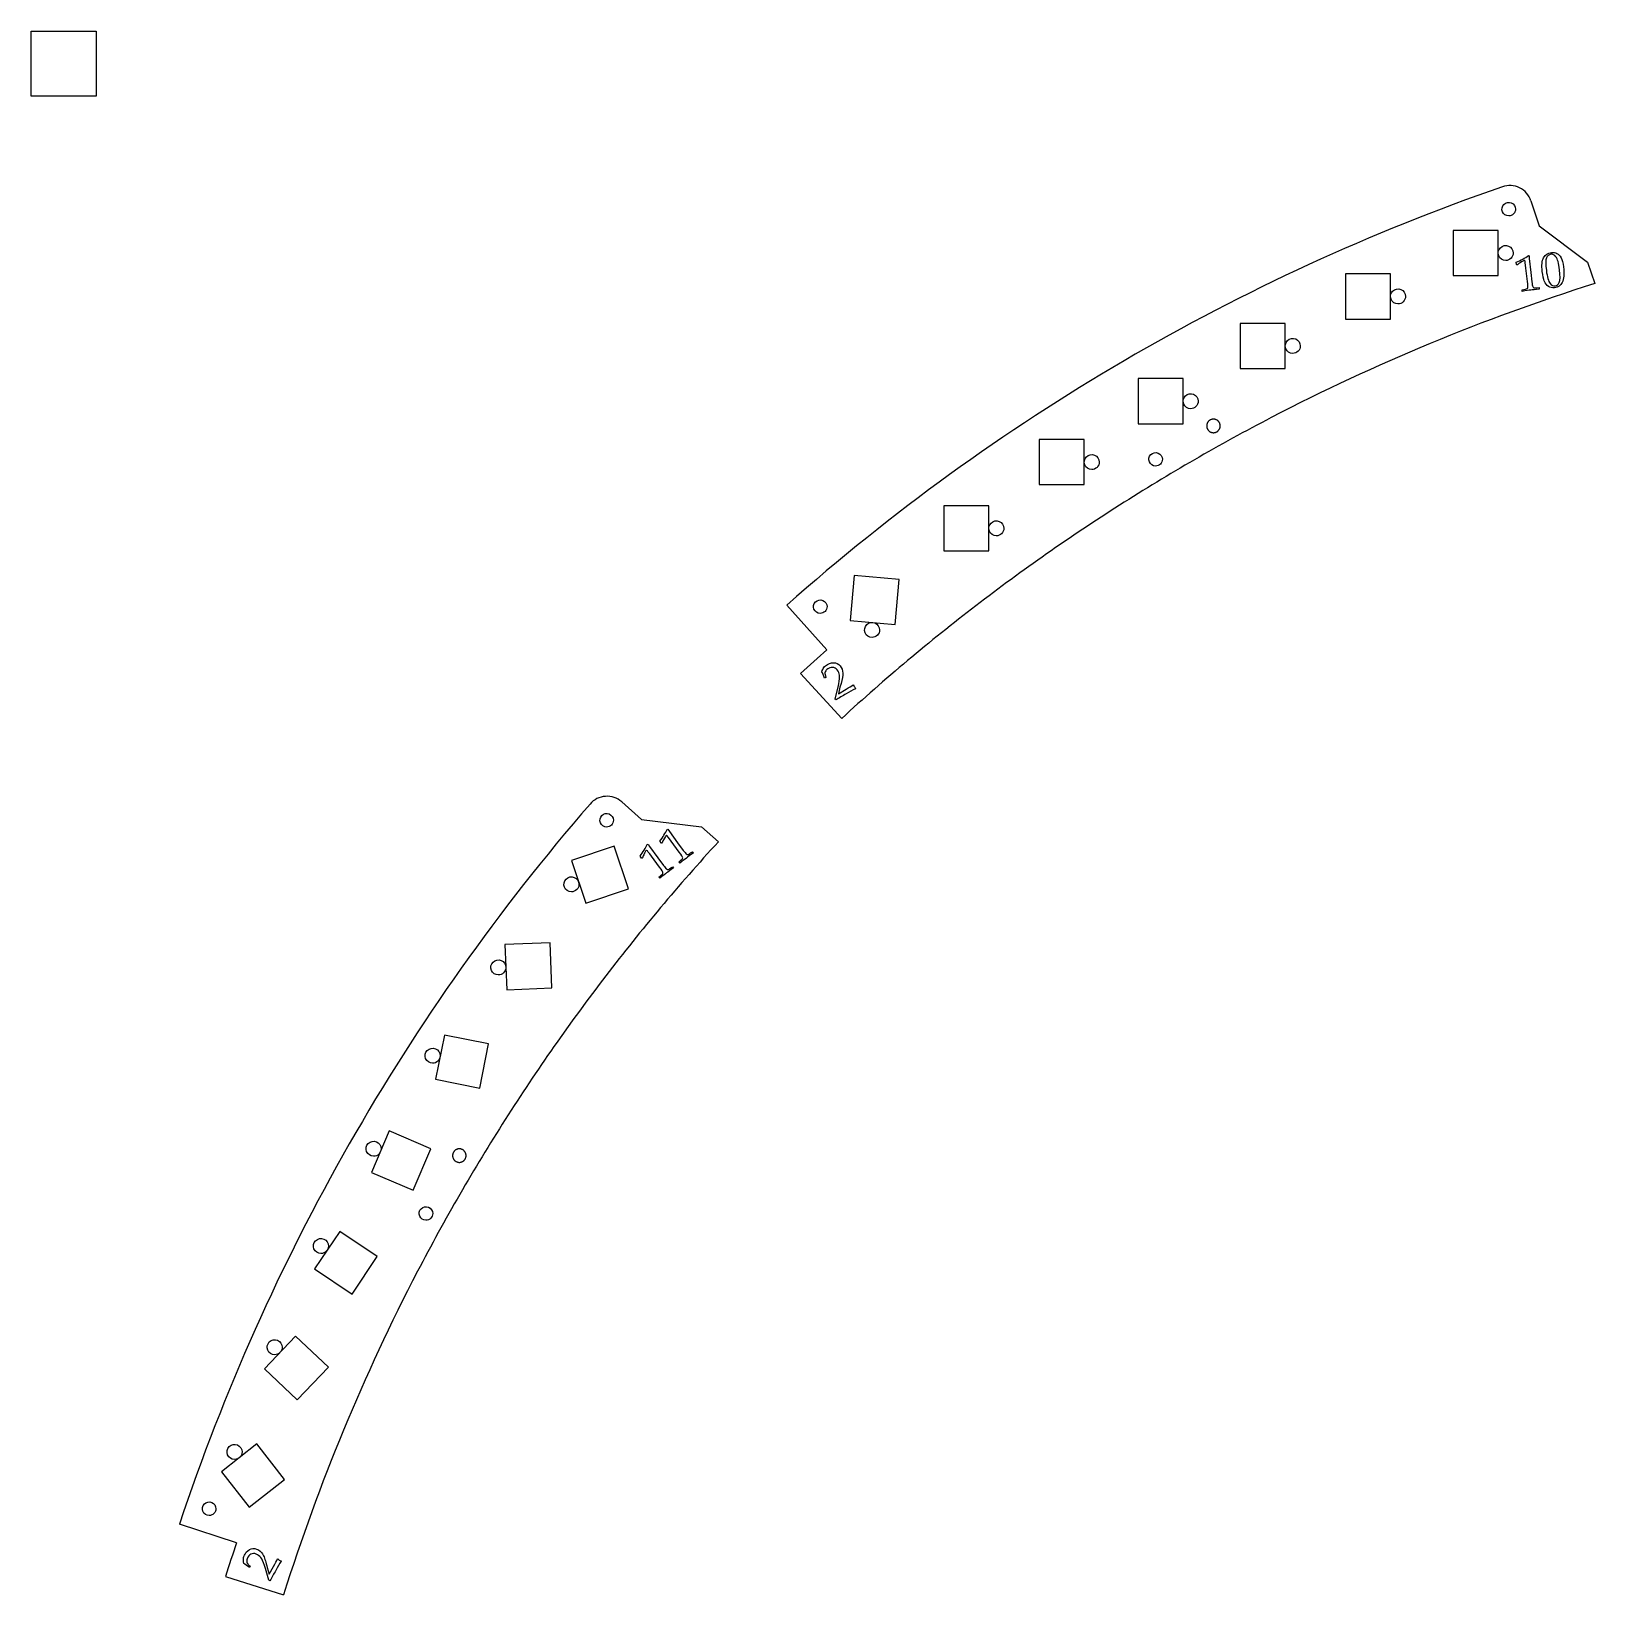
# Model space of a CAD drawing. Header units: millimetres. Extents: x 0 to 573, y 3 to 576.
# Drawn here: x 0 to 208, y 368.5 to 576.5 of the extents above; entities that cross this region are included whole.
import ezdxf

# ---------------------------------------------------------------- set-up
doc = ezdxf.new("R2010")
doc.units = ezdxf.units.MM
doc.layers.get('0').update_dxf_attribs({"linetype": 'CONTINUOUS'})
doc.layers.add('labels', color=7, linetype='CONTINUOUS')

msp = doc.modelspace()

# ---------------------------------------------------------------- linework, layer by layer
at = {"color": 7}
for points in [[(199.495533, 553.901245), (200.596179, 550.58201)], [(200.596179, 550.58201), (207.034464, 545.729576), (207.978476, 542.882705)], [(105.847521, 494.178805), (100.500545, 500.112176)], [(102.341548, 491.020067), (107.812088, 485.051903)], [(78.545914, 473.942378), (81.158718, 471.618159)], [(81.158718, 471.618159), (89.160654, 470.634971), (91.401628, 468.641514)], [(27.305577, 375.397223), (19.708274, 377.862184)], [(25.848684, 370.908688), (33.570392, 368.475376)]]:
    msp.add_lwpolyline(points, dxfattribs=at)
for points in [[(196.537185, 551.888956)], [(189.136, 543.95675), (195.136, 543.95675), (195.136, 549.95675), (189.136, 549.95675)], [(196.136, 545.95675)], [(174.806, 538.17675), (180.806, 538.17675), (180.806, 544.17675), (174.806, 544.17675)], [(181.806, 540.17675)], [(160.816, 531.59675), (166.816, 531.59675), (166.816, 537.59675), (160.816, 537.59675)], [(167.816, 533.59675)], [(147.226, 524.24675), (153.226, 524.24675), (153.226, 530.24675), (147.226, 530.24675)], [(154.226, 526.24675)], [(134.066, 516.14675), (140.066, 516.14675), (140.066, 522.14675), (134.066, 522.14675)], [(141.066, 518.14675)], [(149.562218, 518.610253)], [(121.376, 507.32675), (127.376, 507.32675), (127.376, 513.32675), (121.376, 513.32675)], [(128.376, 509.32675)], [(109.487401, 504.06393), (108.94882, 498.088151), (114.924599, 497.54957), (115.46318, 503.525349)], [(104.952816, 499.012696)], [(111.846946, 495.822897)], [(76.540053, 470.599934)], [(77.538394, 468.043965), (71.848785, 466.139144), (73.753606, 460.449535), (79.443215, 462.354356)], [(71.852927, 461.976869)], [(69.004276, 455.193724), (63.009026, 454.955026), (63.247724, 448.959776), (69.242974, 449.198474)], [(62.129167, 450.917618)], [(60.838146, 441.737058), (54.955692, 442.918895), (53.773854, 437.036442), (59.656308, 435.854604)], [(53.384364, 439.174642)], [(53.144957, 427.803018), (47.629732, 430.165707), (45.267043, 424.650482), (50.782268, 422.287793)], [(45.529184, 426.801876)], [(52.497891, 418.292248)], [(46.018271, 413.458637), (41.034113, 416.799021), (37.693729, 411.814863), (42.677887, 408.474479)], [(38.533228, 413.863672)], [(39.517187, 398.757809), (35.164941, 402.887937), (31.034813, 398.53569), (35.387059, 394.405563)], [(32.374503, 400.400168)], [(33.706016, 383.791618), (30.021131, 388.526766), (25.285984, 384.841881), (28.970869, 380.106734)], [(27.03941, 386.473515)], [(23.663793, 379.015565)]]:
    msp.add_lwpolyline(points, close=True, dxfattribs=at)
for points in [[(195.702902, 555.763208), (160.627675, 543.632777), (128.280069, 524.723581), (100.501, 500.11175)], [(197.986867, 555.621798), (197.274761, 555.971315), (196.452579, 556.022055), (195.7029, 555.76275)], [(199.495533, 553.901245), (199.242063, 554.652917), (198.698974, 555.272281), (197.986867, 555.621798)], [(195.705693, 552.444541), (195.56639, 552.780848), (195.64339, 553.167954), (195.900788, 553.425352)], [(195.900788, 553.425352), (196.158187, 553.682751), (196.545293, 553.759751), (196.8816, 553.620448)], [(196.8816, 553.620448), (197.217907, 553.481145), (197.437185, 553.152972), (197.437185, 552.788956)], [(196.537185, 551.888956), (196.173169, 551.888956), (195.844996, 552.108234), (195.705693, 552.444541)], [(197.173581, 552.15256), (197.004798, 551.983778), (196.775879, 551.888956), (196.537185, 551.888956)], [(197.437185, 552.788956), (197.437185, 552.550262), (197.342363, 552.321343), (197.173581, 552.15256)], [(195.21212, 546.574066), (195.057339, 546.947741), (195.142895, 547.377859), (195.428893, 547.663857)], [(195.428893, 547.663857), (195.714891, 547.949855), (196.145009, 548.03541), (196.518683, 547.880629)], [(196.518683, 547.880629), (196.892358, 547.725848), (197.136, 547.361212), (197.136, 546.95675)], [(196.136, 545.95675), (195.731538, 545.95675), (195.366901, 546.200392), (195.21212, 546.574066)], [(196.843107, 546.249643), (196.65557, 546.062107), (196.401216, 545.95675), (196.136, 545.95675)], [(197.136, 546.95675), (197.136, 546.691533), (197.030643, 546.437179), (196.843107, 546.249643)], [(207.978476, 542.882705), (200.565427, 540.546695), (193.254449, 537.886789), (186.073398, 534.913123)], [(180.88212, 540.794066), (180.727339, 541.167741), (180.812895, 541.597859), (181.098893, 541.883857)], [(181.806, 540.17675), (181.401538, 540.17675), (181.036901, 540.420392), (180.88212, 540.794066)], [(181.098893, 541.883857), (181.384891, 542.169855), (181.815009, 542.25541), (182.188683, 542.100629)], [(182.188683, 542.100629), (182.562358, 541.945848), (182.806, 541.581212), (182.806, 541.17675)], [(182.806, 541.17675), (182.806, 540.911533), (182.700643, 540.657179), (182.513107, 540.469643)], [(182.513107, 540.469643), (182.32557, 540.282107), (182.071216, 540.17675), (181.806, 540.17675)], [(186.073398, 534.913123), (178.892348, 531.939456), (171.841224, 528.652029), (164.946899, 525.063368)], [(166.89212, 534.214066), (166.737339, 534.587741), (166.822895, 535.017859), (167.108893, 535.303857)], [(167.108893, 535.303857), (167.394891, 535.589855), (167.825009, 535.67541), (168.198683, 535.520629)], [(168.198683, 535.520629), (168.572358, 535.365848), (168.816, 535.001212), (168.816, 534.59675)], [(168.816, 534.59675), (168.816, 534.331533), (168.710643, 534.077179), (168.523107, 533.889643)], [(167.816, 533.59675), (167.411538, 533.59675), (167.046901, 533.840392), (166.89212, 534.214066)], [(168.523107, 533.889643), (168.33557, 533.702107), (168.081216, 533.59675), (167.816, 533.59675)], [(153.518893, 527.953857), (153.804891, 528.239855), (154.235009, 528.32541), (154.608683, 528.170629)], [(153.30212, 526.864066), (153.147339, 527.237741), (153.232895, 527.667859), (153.518893, 527.953857)], [(154.226, 526.24675), (153.821538, 526.24675), (153.456901, 526.490392), (153.30212, 526.864066)], [(154.933107, 526.539643), (154.74557, 526.352107), (154.491216, 526.24675), (154.226, 526.24675)], [(154.608683, 528.170629), (154.982358, 528.015848), (155.226, 527.651212), (155.226, 527.24675)], [(155.226, 527.24675), (155.226, 526.981533), (155.120643, 526.727179), (154.933107, 526.539643)], [(164.946899, 525.063368), (158.052574, 521.474708), (151.315048, 517.584815), (144.759997, 513.408513)], [(156.394858, 524.201156), (156.384744, 524.165607), (156.376822, 524.129434), (156.371153, 524.092911)], [(156.431687, 524.305666), (156.41728, 524.27163), (156.404973, 524.236705), (156.394858, 524.201156)], [(156.481079, 524.404859), (156.462599, 524.372851), (156.446093, 524.339703), (156.431687, 524.305666)], [(156.542286, 524.49723), (156.520013, 524.467736), (156.499559, 524.436867), (156.481079, 524.404859)], [(156.614381, 524.581379), (156.588652, 524.554846), (156.564559, 524.526725), (156.542286, 524.49723)], [(156.69627, 524.656031), (156.667475, 524.63286), (156.64011, 524.607913), (156.614381, 524.581379)], [(156.786713, 524.720054), (156.755289, 524.700597), (156.725065, 524.679202), (156.69627, 524.656031)], [(156.884337, 524.772478), (156.850761, 524.75703), (156.818137, 524.739511), (156.786713, 524.720054)], [(156.987664, 524.812507), (156.952444, 524.801302), (156.917914, 524.787925), (156.884337, 524.772478)], [(157.095127, 524.839535), (157.058796, 524.832743), (157.022885, 524.823711), (156.987664, 524.812507)], [(157.205097, 524.853152), (157.168207, 524.850877), (157.131458, 524.846326), (157.095127, 524.839535)], [(157.315906, 524.853152), (157.279017, 524.855427), (157.241987, 524.855427), (157.205097, 524.853152)], [(157.425876, 524.839535), (157.389546, 524.846326), (157.352796, 524.850877), (157.315906, 524.853152)], [(157.533339, 524.812507), (157.498118, 524.823711), (157.462207, 524.832743), (157.425876, 524.839535)], [(157.636666, 524.772478), (157.603089, 524.787925), (157.56856, 524.801302), (157.533339, 524.812507)], [(157.734291, 524.720054), (157.702867, 524.739511), (157.670243, 524.75703), (157.636666, 524.772478)], [(157.824733, 524.656031), (157.795938, 524.679202), (157.765714, 524.700597), (157.734291, 524.720054)], [(157.906622, 524.581379), (157.880893, 524.607913), (157.853528, 524.63286), (157.824733, 524.656031)], [(157.978717, 524.49723), (157.956444, 524.526725), (157.932351, 524.554846), (157.906622, 524.581379)], [(158.039924, 524.404859), (158.021444, 524.436867), (158.00099, 524.467736), (157.978717, 524.49723)], [(158.089317, 524.305666), (158.07491, 524.339703), (158.058404, 524.372851), (158.039924, 524.404859)], [(158.126145, 524.201156), (158.11603, 524.236705), (158.103723, 524.27163), (158.089317, 524.305666)], [(158.14985, 524.092911), (158.144181, 524.129434), (158.136259, 524.165607), (158.126145, 524.201156)], [(156.360928, 523.982574), (156.35979, 523.945632), (156.360931, 523.90862), (156.364341, 523.871817)], [(156.371153, 524.092911), (156.365483, 524.056389), (156.362067, 524.019517), (156.360928, 523.982574)], [(156.364341, 523.871817), (156.367751, 523.835015), (156.373431, 523.798423), (156.381338, 523.762319)], [(156.381338, 523.762319), (156.389245, 523.726215), (156.399379, 523.690598), (156.411663, 523.65574)], [(156.411663, 523.65574), (156.423946, 523.620881), (156.43838, 523.58678), (156.454855, 523.553694)], [(156.454855, 523.553694), (156.471329, 523.520609), (156.489844, 523.48854), (156.510259, 523.45773)], [(156.510259, 523.45773), (156.530675, 523.426921), (156.55299, 523.39737), (156.577037, 523.369302)], [(156.577037, 523.369302), (156.601084, 523.341235), (156.626862, 523.314651), (156.654175, 523.289751)], [(156.654175, 523.289751), (156.681489, 523.264851), (156.710339, 523.241636), (156.740505, 523.220282)], [(156.740505, 523.220282), (156.770672, 523.198927), (156.802155, 523.179433), (156.834717, 523.161948)], [(156.834717, 523.161948), (156.867279, 523.144462), (156.90092, 523.128985), (156.935384, 523.115634)], [(156.935384, 523.115634), (156.969848, 523.102282), (157.005136, 523.091057), (157.040979, 523.082042)], [(157.040979, 523.082042), (157.076823, 523.073027), (157.113222, 523.066222), (157.149902, 523.06168)], [(157.149902, 523.06168), (157.186582, 523.057139), (157.223542, 523.054859), (157.260502, 523.054859)], [(157.260502, 523.054859), (157.297461, 523.054859), (157.334421, 523.057139), (157.371101, 523.06168)], [(157.371101, 523.06168), (157.407781, 523.066222), (157.44418, 523.073027), (157.480024, 523.082042)], [(157.480024, 523.082042), (157.515867, 523.091057), (157.551155, 523.102282), (157.585619, 523.115634)], [(157.585619, 523.115634), (157.620083, 523.128985), (157.653724, 523.144462), (157.686286, 523.161948)], [(157.686286, 523.161948), (157.718848, 523.179433), (157.750331, 523.198927), (157.780498, 523.220282)], [(157.780498, 523.220282), (157.810665, 523.241636), (157.839514, 523.264851), (157.866828, 523.289751)], [(157.866828, 523.289751), (157.894141, 523.314651), (157.919919, 523.341235), (157.943966, 523.369302)], [(157.943966, 523.369302), (157.968013, 523.39737), (157.990328, 523.426921), (158.010744, 523.45773)], [(158.010744, 523.45773), (158.031159, 523.48854), (158.049674, 523.520609), (158.066149, 523.553694)], [(158.066149, 523.553694), (158.082623, 523.58678), (158.097057, 523.620881), (158.109341, 523.65574)], [(158.109341, 523.65574), (158.121624, 523.690598), (158.131758, 523.726215), (158.139665, 523.762319)], [(158.139665, 523.762319), (158.147572, 523.798423), (158.153252, 523.835015), (158.156662, 523.871817)], [(158.160075, 523.982574), (158.158937, 524.019517), (158.15552, 524.056389), (158.14985, 524.092911)], [(158.156662, 523.871817), (158.160073, 523.90862), (158.161213, 523.945632), (158.160075, 523.982574)], [(140.358893, 519.853857), (140.644891, 520.139855), (141.075009, 520.22541), (141.448683, 520.070629)], [(141.448683, 520.070629), (141.822358, 519.915848), (142.066, 519.551212), (142.066, 519.14675)], [(148.730727, 519.165838), (148.591424, 519.502145), (148.668424, 519.889251), (148.925822, 520.146649)], [(148.925822, 520.146649), (149.18322, 520.404047), (149.570326, 520.481048), (149.906633, 520.341745)], [(149.906633, 520.341745), (150.24294, 520.202442), (150.462218, 519.874269), (150.462218, 519.510253)], [(140.14212, 518.764066), (139.987339, 519.137741), (140.072895, 519.567859), (140.358893, 519.853857)], [(141.066, 518.14675), (140.661538, 518.14675), (140.296901, 518.390392), (140.14212, 518.764066)], [(141.773107, 518.439643), (141.58557, 518.252107), (141.331216, 518.14675), (141.066, 518.14675)], [(142.066, 519.14675), (142.066, 518.881533), (141.960643, 518.627179), (141.773107, 518.439643)], [(149.562218, 518.610253), (149.198202, 518.610253), (148.87003, 518.829531), (148.730727, 519.165838)], [(150.198614, 518.873857), (150.029832, 518.705074), (149.800913, 518.610253), (149.562218, 518.610253)], [(150.462218, 519.510253), (150.462218, 519.271558), (150.367397, 519.04264), (150.198614, 518.873857)], [(144.759997, 513.408513), (138.204946, 509.232211), (131.832369, 504.7695), (125.666552, 500.037388)], [(127.45212, 509.944066), (127.297339, 510.317741), (127.382895, 510.747859), (127.668893, 511.033857)], [(128.376, 509.32675), (127.971538, 509.32675), (127.606901, 509.570392), (127.45212, 509.944066)], [(127.668893, 511.033857), (127.954891, 511.319855), (128.385009, 511.40541), (128.758683, 511.250629)], [(129.083107, 509.619643), (128.89557, 509.432107), (128.641216, 509.32675), (128.376, 509.32675)], [(128.758683, 511.250629), (129.132358, 511.095848), (129.376, 510.731212), (129.376, 510.32675)], [(129.376, 510.32675), (129.376, 510.061533), (129.270643, 509.807179), (129.083107, 509.619643)], [(104.121324, 499.568281), (103.982021, 499.904588), (104.059022, 500.291694), (104.31642, 500.549093)], [(104.952816, 499.012696), (104.5888, 499.012696), (104.260627, 499.231974), (104.121324, 499.568281)], [(104.31642, 500.549093), (104.573818, 500.806491), (104.960924, 500.883491), (105.297231, 500.744188)], [(105.589212, 499.2763), (105.420429, 499.107518), (105.191511, 499.012696), (104.952816, 499.012696)], [(105.297231, 500.744188), (105.633538, 500.604885), (105.852816, 500.276713), (105.852816, 499.912696)], [(105.852816, 499.912696), (105.852816, 499.674002), (105.757995, 499.445083), (105.589212, 499.2763)], [(125.666552, 500.037388), (119.500735, 495.305275), (113.541679, 490.303762), (107.812088, 485.051903)], [(110.923067, 496.440214), (110.768286, 496.813888), (110.853841, 497.244006), (111.139839, 497.530004)], [(111.139839, 497.530004), (111.425837, 497.816002), (111.855955, 497.901558), (112.22963, 497.746777)], [(112.22963, 497.746777), (112.603304, 497.591996), (112.846946, 497.22736), (112.846946, 496.822897)], [(111.846946, 495.822897), (111.442484, 495.822897), (111.077848, 496.06654), (110.923067, 496.440214)], [(112.554053, 496.115791), (112.366517, 495.928254), (112.112163, 495.822897), (111.846946, 495.822897)], [(112.846946, 496.822897), (112.846946, 496.557681), (112.741589, 496.303327), (112.554053, 496.115791)], [(105.847521, 494.178805), (104.670004, 493.135829), (103.501454, 492.082771), (102.342, 491.01975)], [(76.378881, 474.678689), (75.587263, 474.625433), (74.849688, 474.258265), (74.33, 473.65875)], [(78.545914, 473.942378), (77.950607, 474.466882), (77.170498, 474.731946), (76.378881, 474.678689)], [(74.330418, 473.65857), (50.019292, 445.615802), (31.459741, 413.066188), (19.708, 377.86215)], [(75.708562, 471.155519), (75.569259, 471.491826), (75.646259, 471.878932), (75.903657, 472.13633)], [(75.903657, 472.13633), (76.161055, 472.393728), (76.548161, 472.470728), (76.884468, 472.331425)], [(76.884468, 472.331425), (77.220775, 472.192123), (77.440053, 471.86395), (77.440053, 471.499934)], [(76.540053, 470.599934), (76.176037, 470.599934), (75.847865, 470.819212), (75.708562, 471.155519)], [(77.176449, 470.863538), (77.007667, 470.694755), (76.778748, 470.599934), (76.540053, 470.599934)], [(77.440053, 471.499934), (77.440053, 471.261239), (77.345232, 471.03232), (77.176449, 470.863538)], [(91.401628, 468.641514), (86.149744, 462.911946), (81.148205, 456.952911), (76.416066, 450.787115)], [(71.14582, 463.683976), (71.431818, 463.969974), (71.861936, 464.05553), (72.23561, 463.900749)], [(72.23561, 463.900749), (72.609285, 463.745968), (72.852927, 463.381331), (72.852927, 462.976869)], [(70.929047, 462.594186), (70.774266, 462.96786), (70.859822, 463.397978), (71.14582, 463.683976)], [(71.852927, 461.976869), (71.448465, 461.976869), (71.083828, 462.220511), (70.929047, 462.594186)], [(72.560034, 462.269762), (72.372497, 462.082226), (72.118143, 461.976869), (71.852927, 461.976869)], [(72.852927, 462.976869), (72.852927, 462.711653), (72.74757, 462.457299), (72.560034, 462.269762)], [(61.205287, 451.534934), (61.050506, 451.908609), (61.136062, 452.338727), (61.42206, 452.624725)], [(62.129167, 450.917618), (61.724704, 450.917618), (61.360068, 451.16126), (61.205287, 451.534934)], [(61.42206, 452.624725), (61.708058, 452.910723), (62.138176, 452.996278), (62.51185, 452.841497)], [(62.51185, 452.841497), (62.885524, 452.686716), (63.129167, 452.32208), (63.129167, 451.917618)], [(63.129167, 451.917618), (63.129167, 451.652401), (63.02381, 451.398047), (62.836273, 451.210511)], [(62.836273, 451.210511), (62.648737, 451.022975), (62.394383, 450.917618), (62.129167, 450.917618)], [(76.416066, 450.787115), (71.683926, 444.621319), (67.221188, 438.248761), (63.044857, 431.693727)], [(52.677258, 440.881748), (52.963256, 441.167746), (53.393373, 441.253302), (53.767048, 441.098521)], [(53.767048, 441.098521), (54.140722, 440.94374), (54.384364, 440.579104), (54.384364, 440.174642)], [(52.460485, 439.791958), (52.305704, 440.165633), (52.39126, 440.59575), (52.677258, 440.881748)], [(53.384364, 439.174642), (52.979902, 439.174642), (52.615266, 439.418284), (52.460485, 439.791958)], [(54.091471, 439.467535), (53.903935, 439.279998), (53.649581, 439.174642), (53.384364, 439.174642)], [(54.384364, 440.174642), (54.384364, 439.909425), (54.279007, 439.655071), (54.091471, 439.467535)], [(63.044857, 431.693727), (58.868527, 425.138694), (54.978605, 418.401185), (51.389915, 411.506876)], [(44.605304, 427.419192), (44.450523, 427.792867), (44.536079, 428.222985), (44.822077, 428.508983)], [(44.822077, 428.508983), (45.108075, 428.794981), (45.538193, 428.880536), (45.911867, 428.725755)], [(45.911867, 428.725755), (46.285541, 428.570974), (46.529184, 428.206338), (46.529184, 427.801876)], [(45.529184, 426.801876), (45.124721, 426.801876), (44.760085, 427.045518), (44.605304, 427.419192)], [(46.23629, 427.094769), (46.048754, 426.907233), (45.7944, 426.801876), (45.529184, 426.801876)], [(46.529184, 427.801876), (46.529184, 427.536659), (46.423827, 427.282305), (46.23629, 427.094769)], [(56.049318, 427.001131), (56.044776, 426.964451), (56.042497, 426.927491), (56.042497, 426.890531)], [(56.042497, 426.890531), (56.042497, 426.853572), (56.044776, 426.816612), (56.049318, 426.779932)], [(56.06968, 427.110054), (56.060665, 427.07421), (56.05386, 427.037811), (56.049318, 427.001131)], [(56.049318, 426.779932), (56.05386, 426.743252), (56.060665, 426.706853), (56.06968, 426.671009)], [(56.103272, 427.215649), (56.08992, 427.181185), (56.078695, 427.145897), (56.06968, 427.110054)], [(56.06968, 426.671009), (56.078695, 426.635166), (56.08992, 426.599878), (56.103272, 426.565414)], [(56.149586, 427.316316), (56.1321, 427.283754), (56.116623, 427.250113), (56.103272, 427.215649)], [(56.103272, 426.565414), (56.116623, 426.53095), (56.1321, 426.497309), (56.149586, 426.464747)], [(56.20792, 427.410528), (56.186565, 427.380361), (56.167071, 427.348878), (56.149586, 427.316316)], [(56.149586, 426.464747), (56.167071, 426.432185), (56.186565, 426.400702), (56.20792, 426.370535)], [(56.277389, 427.496858), (56.252489, 427.469544), (56.229274, 427.440694), (56.20792, 427.410528)], [(56.20792, 426.370535), (56.229274, 426.340369), (56.252489, 426.311519), (56.277389, 426.284205)], [(56.35694, 427.573996), (56.328873, 427.549949), (56.302288, 427.524171), (56.277389, 427.496858)], [(56.445368, 427.640774), (56.414558, 427.620358), (56.385008, 427.598043), (56.35694, 427.573996)], [(56.541332, 427.696178), (56.508247, 427.679704), (56.476178, 427.661189), (56.445368, 427.640774)], [(56.643377, 427.73937), (56.608519, 427.727087), (56.574417, 427.712653), (56.541332, 427.696178)], [(56.749957, 427.769695), (56.713853, 427.761788), (56.678236, 427.751654), (56.643377, 427.73937)], [(56.859455, 427.786692), (56.822653, 427.783282), (56.786061, 427.777602), (56.749957, 427.769695)], [(56.970212, 427.790105), (56.93327, 427.791243), (56.896257, 427.790102), (56.859455, 427.786692)], [(57.080549, 427.77988), (57.044027, 427.78555), (57.007155, 427.788966), (56.970212, 427.790105)], [(57.188793, 427.756175), (57.153245, 427.766289), (57.117072, 427.774211), (57.080549, 427.77988)], [(57.293304, 427.719346), (57.259268, 427.733753), (57.224342, 427.74606), (57.188793, 427.756175)], [(57.392497, 427.669954), (57.360489, 427.688434), (57.327341, 427.70494), (57.293304, 427.719346)], [(57.484868, 427.608747), (57.455373, 427.63102), (57.424505, 427.651474), (57.392497, 427.669954)], [(57.569017, 427.536652), (57.542483, 427.562381), (57.514363, 427.586474), (57.484868, 427.608747)], [(57.643669, 427.454763), (57.620498, 427.483558), (57.595551, 427.510923), (57.569017, 427.536652)], [(57.707692, 427.36432), (57.688235, 427.395744), (57.66684, 427.425968), (57.643669, 427.454763)], [(57.643669, 426.3263), (57.66684, 426.355095), (57.688235, 426.385319), (57.707692, 426.416743)], [(57.760116, 427.266696), (57.744668, 427.300273), (57.727149, 427.332897), (57.707692, 427.36432)], [(57.707692, 426.416743), (57.727149, 426.448166), (57.744668, 426.48079), (57.760116, 426.514367)], [(57.800145, 427.163369), (57.78894, 427.19859), (57.775563, 427.233119), (57.760116, 427.266696)], [(57.760116, 426.514367), (57.775563, 426.547944), (57.78894, 426.582473), (57.800145, 426.617694)], [(57.827173, 427.055906), (57.820381, 427.092237), (57.811349, 427.128148), (57.800145, 427.163369)], [(57.800145, 426.617694), (57.811349, 426.652915), (57.820381, 426.688826), (57.827173, 426.725157)], [(57.84079, 426.945936), (57.838514, 426.982826), (57.833964, 427.019576), (57.827173, 427.055906)], [(57.827173, 426.725157), (57.833964, 426.761487), (57.838514, 426.798237), (57.84079, 426.835127)], [(57.84079, 426.835127), (57.843065, 426.872016), (57.843065, 426.909047), (57.84079, 426.945936)], [(56.277389, 426.284205), (56.302288, 426.256892), (56.328873, 426.231114), (56.35694, 426.207067)], [(56.35694, 426.207067), (56.385008, 426.18302), (56.414558, 426.160705), (56.445368, 426.140289)], [(56.445368, 426.140289), (56.476178, 426.119874), (56.508247, 426.101359), (56.541332, 426.084885)], [(56.541332, 426.084885), (56.574417, 426.06841), (56.608519, 426.053976), (56.643377, 426.041692)], [(56.643377, 426.041692), (56.678236, 426.029409), (56.713853, 426.019275), (56.749957, 426.011368)], [(56.749957, 426.011368), (56.786061, 426.003461), (56.822653, 425.997781), (56.859455, 425.994371)], [(56.859455, 425.994371), (56.896257, 425.990961), (56.93327, 425.98982), (56.970212, 425.990958)], [(56.970212, 425.990958), (57.007155, 425.992097), (57.044027, 425.995513), (57.080549, 426.001183)], [(57.080549, 426.001183), (57.117072, 426.006852), (57.153245, 426.014774), (57.188793, 426.024888)], [(57.188793, 426.024888), (57.224342, 426.035003), (57.259268, 426.04731), (57.293304, 426.061717)], [(57.293304, 426.061717), (57.327341, 426.076123), (57.360489, 426.092629), (57.392497, 426.111109)], [(57.392497, 426.111109), (57.424505, 426.129589), (57.455373, 426.150043), (57.484868, 426.172316)], [(57.484868, 426.172316), (57.514363, 426.194589), (57.542483, 426.218682), (57.569017, 426.244411)], [(57.569017, 426.244411), (57.595551, 426.27014), (57.620498, 426.297505), (57.643669, 426.3263)], [(51.861495, 419.828644), (52.118893, 420.086043), (52.505999, 420.163043), (52.842306, 420.02374)], [(51.666399, 418.847833), (51.527096, 419.18414), (51.604097, 419.571246), (51.861495, 419.828644)], [(52.497891, 418.292248), (52.133875, 418.292248), (51.805702, 418.511526), (51.666399, 418.847833)], [(53.134287, 418.555852), (52.965504, 418.387069), (52.736586, 418.292248), (52.497891, 418.292248)], [(52.842306, 420.02374), (53.178613, 419.884437), (53.397891, 419.556264), (53.397891, 419.192248)], [(53.397891, 419.192248), (53.397891, 418.953553), (53.30307, 418.724635), (53.134287, 418.555852)], [(37.609348, 414.480989), (37.454567, 414.854663), (37.540123, 415.284781), (37.826121, 415.570779)], [(38.533228, 413.863672), (38.128765, 413.863672), (37.764129, 414.107315), (37.609348, 414.480989)], [(37.826121, 415.570779), (38.112119, 415.856777), (38.542237, 415.942333), (38.915911, 415.787552)], [(39.240334, 414.156566), (39.052798, 413.969029), (38.798444, 413.863672), (38.533228, 413.863672)], [(38.915911, 415.787552), (39.289586, 415.632771), (39.533228, 415.268135), (39.533228, 414.863672)], [(39.533228, 414.863672), (39.533228, 414.598456), (39.427871, 414.344102), (39.240334, 414.156566)], [(51.389915, 411.506876), (47.801225, 404.612567), (44.513767, 397.561457), (41.540069, 390.380419)], [(31.450623, 401.017485), (31.295842, 401.391159), (31.381398, 401.821277), (31.667396, 402.107275)], [(31.667396, 402.107275), (31.953394, 402.393273), (32.383512, 402.478829), (32.757186, 402.324048)], [(32.757186, 402.324048), (33.13086, 402.169267), (33.374503, 401.80463), (33.374503, 401.400168)], [(33.374503, 401.400168), (33.374503, 401.134952), (33.269146, 400.880598), (33.081609, 400.693061)], [(32.374503, 400.400168), (31.97004, 400.400168), (31.605404, 400.64381), (31.450623, 401.017485)], [(33.081609, 400.693061), (32.894073, 400.505525), (32.639719, 400.400168), (32.374503, 400.400168)], [(41.540069, 390.380419), (38.566371, 383.199381), (35.906434, 375.888415), (33.570392, 368.475376)], [(26.115531, 387.090832), (25.96075, 387.464506), (26.046305, 387.894624), (26.332303, 388.180622)], [(27.03941, 386.473515), (26.634948, 386.473515), (26.270312, 386.717157), (26.115531, 387.090832)], [(26.332303, 388.180622), (26.618301, 388.46662), (27.048419, 388.552175), (27.422094, 388.397394)], [(27.422094, 388.397394), (27.795768, 388.242613), (28.03941, 387.877977), (28.03941, 387.473515)], [(28.03941, 387.473515), (28.03941, 387.208298), (27.934053, 386.953945), (27.746517, 386.766408)], [(27.746517, 386.766408), (27.558981, 386.578872), (27.304627, 386.473515), (27.03941, 386.473515)], [(23.027397, 380.551961), (23.284796, 380.80936), (23.671902, 380.88636), (24.008209, 380.747057)], [(24.008209, 380.747057), (24.344516, 380.607754), (24.563793, 380.279581), (24.563793, 379.915565)], [(22.832302, 379.57115), (22.692999, 379.907457), (22.769999, 380.294563), (23.027397, 380.551961)], [(23.663793, 379.015565), (23.299777, 379.015565), (22.971605, 379.234843), (22.832302, 379.57115)], [(24.30019, 379.279169), (24.131407, 379.110386), (23.902488, 379.015565), (23.663793, 379.015565)], [(24.563793, 379.915565), (24.563793, 379.67687), (24.468972, 379.447952), (24.30019, 379.279169)], [(27.305577, 375.397223), (26.807227, 373.905224), (26.321684, 372.408978), (25.849, 370.90865)]]:
    msp.add_open_spline(points, degree=3, dxfattribs=at)
at = {"layer": 'labels', "color": 5}
for points in [[(0, 576.45275), (8.619998, 576.45275), (8.619998, 567.832752), (0, 567.832752)], [(200.995466, 544.495284)], [(201.540823, 544.651385)], [(107.025828, 487.497649)], [(86.2568, 465.77026)], [(83.627511, 463.777927)], [(31.755758, 370.33121)]]:
    msp.add_lwpolyline(points, close=True, dxfattribs=at)
for points in [[(197.578697, 545.410723), (197.517362, 545.717968)], [(199.033779, 543.180936), (198.83357, 544.957797)], [(199.146033, 546.607435), (199.243921, 546.577511), (199.27645, 546.214703), (199.475959, 544.366324), (199.611683, 543.104109)], [(198.339512, 541.856735), (198.313438, 542.064506), (198.561554, 542.105419)], [(198.339661, 541.856753), (198.339512, 541.856735)], [(200.287804, 542.322053), (200.57989, 542.348933), (200.605965, 542.141161)], [(105.703067, 490.491037), (105.53288, 490.392779)], [(107.025868, 487.49758), (106.935663, 487.65382), (107.321104, 489.21553)], [(107.580495, 489.197939), (107.36097, 488.334647), (108.379301, 488.922581)], [(109.329252, 489.519417), (109.371655, 489.510412)], [(109.6471, 489.033328), (109.628847, 489.000503)], [(84.579644, 470.287978), (84.679411, 470.311006), (84.888994, 470.013082), (85.985953, 468.51208), (86.73456, 467.486803)], [(81.950356, 468.295645), (82.050123, 468.318673), (82.259706, 468.020749), (83.356665, 466.519747), (84.105271, 465.49447)], [(83.820607, 468.467894), (83.613907, 468.703337)], [(86.195755, 467.264379), (85.133901, 468.703051)], [(81.191319, 466.475561), (80.984619, 466.711004)], [(83.566468, 465.272046), (82.504614, 466.710718)], [(86.256811, 465.770244), (86.130345, 465.937141), (86.324583, 466.096871)], [(87.711111, 467.147532), (87.950807, 467.316615), (88.077273, 467.149717)], [(83.627523, 463.777911), (83.501057, 463.944808), (83.695296, 464.104538)], [(85.081822, 465.155199), (85.321519, 465.324281), (85.447985, 465.157384)], [(32.739702, 373.233813), (32.780917, 373.247199)], [(33.257993, 372.971759), (33.258608, 372.934223)], [(29.113523, 372.262167), (29.015268, 372.091984)], [(31.755844, 370.33116), (31.599604, 370.421365), (31.152557, 371.966556)], [(31.385986, 372.081027), (31.627509, 371.223637), (32.215439, 372.241962)]]:
    msp.add_lwpolyline(points, dxfattribs=at)
for points in [[(201.18037, 546.333462), (201.408735, 546.738751), (201.752001, 546.970145), (202.210167, 547.027642)], [(202.210167, 547.027642), (202.491454, 547.062942), (202.740016, 547.022705), (202.955851, 546.906931)], [(197.517362, 545.717968), (198.161349, 546.002252), (198.70424, 546.298741), (199.146033, 546.607435)], [(197.633441, 545.362394), (197.605725, 545.358915), (197.587477, 545.375025), (197.578697, 545.410723)], [(197.786033, 545.46596), (197.699221, 545.398788), (197.648357, 545.364266), (197.633441, 545.362394)], [(198.486284, 545.914234), (198.144076, 545.708948), (197.910659, 545.559524), (197.786033, 545.46596)], [(198.626902, 545.983835), (198.605603, 545.981162), (198.55873, 545.957962), (198.486284, 545.914234)], [(198.691271, 545.936714), (198.680109, 545.972113), (198.658653, 545.98782), (198.626902, 545.983835)], [(198.83357, 544.957797), (198.758958, 545.552342), (198.711525, 545.878648), (198.691271, 545.936714)], [(200.995466, 544.495284), (200.892507, 545.315714), (200.954142, 545.92844), (201.18037, 546.333462)], [(201.560388, 546.306473), (201.444386, 546.023512), (201.437864, 545.471816), (201.540823, 544.651385)], [(202.120777, 546.782652), (201.862926, 546.750293), (201.67613, 546.591567), (201.560388, 546.306473)], [(202.810616, 546.460122), (202.625621, 546.70964), (202.395674, 546.81715), (202.120777, 546.782652)], [(203.301352, 544.722968), (203.192777, 545.588149), (203.029198, 546.1672), (202.810616, 546.460122)], [(202.955851, 546.906931), (203.171413, 546.793287), (203.351452, 546.600508), (203.495968, 546.328595)], [(203.495968, 546.328595), (203.642346, 546.05908), (203.749632, 545.652621), (203.817826, 545.109219)], [(203.817826, 545.109219), (203.936563, 544.163061), (203.884018, 543.477882), (203.66019, 543.05368)], [(199.060944, 542.291469), (199.1094, 542.371145), (199.100345, 542.667634), (199.033779, 543.180936)], [(199.611683, 543.104109), (199.649657, 542.801508), (199.687595, 542.602802), (199.725496, 542.507989)], [(201.267394, 543.233928), (201.160453, 543.482418), (201.069811, 543.90287), (200.995466, 544.495284)], [(201.825963, 542.508553), (201.593861, 542.667742), (201.407671, 542.909533), (201.267394, 543.233928)], [(201.540823, 544.651385), (201.650201, 543.779812), (201.81578, 543.193435), (202.037562, 542.892256)], [(202.037562, 542.892256), (202.215626, 542.646198), (202.441042, 542.540285), (202.713809, 542.574515)], [(203.66019, 543.05368), (203.436362, 542.629479), (203.097498, 542.388898), (202.643598, 542.331936)], [(202.713809, 542.574515), (202.97379, 542.607141), (203.155664, 542.753345), (203.25943, 543.013126)], [(203.25943, 543.013126), (203.389535, 543.338984), (203.403508, 543.908931), (203.301352, 544.722968)], [(199.465212, 542.02073), (199.207361, 541.988372), (198.832178, 541.933713), (198.339661, 541.856753)], [(198.561554, 542.105419), (198.848168, 542.150048), (199.014631, 542.212065), (199.060944, 542.291469)], [(200.605965, 542.141161), (200.069215, 542.088953), (199.688964, 542.04881), (199.465212, 542.02073)], [(199.725496, 542.507989), (199.763396, 542.413177), (199.812176, 542.352197), (199.871834, 542.325051)], [(199.871834, 542.325051), (199.933393, 542.300311), (200.07205, 542.299311), (200.287804, 542.322053)], [(202.643598, 542.331936), (202.330348, 542.292625), (202.057803, 542.351497), (201.825963, 542.508553)], [(105.173498, 491.234313), (105.228162, 491.461787), (105.317072, 491.655717), (105.440229, 491.816103)], [(105.53288, 490.392779), (105.38114, 490.788761), (105.261346, 491.069272), (105.173498, 491.234313)], [(105.440229, 491.816103), (105.563389, 491.976483), (105.727267, 492.115735), (105.931863, 492.233859)], [(105.576438, 491.109836), (105.572817, 491.025908), (105.615027, 490.819641), (105.703067, 490.491037)], [(105.68314, 491.376041), (105.615635, 491.282489), (105.580068, 491.193753), (105.576438, 491.109836)], [(106.058911, 491.704537), (105.902674, 491.614334), (105.777417, 491.504835), (105.68314, 491.376041)], [(105.931863, 492.233859), (106.292697, 492.442186), (106.638193, 492.505262), (106.968353, 492.423085)], [(106.76132, 491.808766), (106.531123, 491.876733), (106.296987, 491.84199), (106.058911, 491.704537)], [(107.326866, 491.331774), (107.181896, 491.582869), (106.993381, 491.741867), (106.76132, 491.808766)], [(106.968353, 492.423085), (107.299298, 492.343841), (107.560343, 492.138684), (107.751486, 491.807614)], [(107.521695, 490.562633), (107.508859, 490.872657), (107.443916, 491.129037), (107.326866, 491.331774)], [(107.751486, 491.807614), (107.916859, 491.521179), (107.982293, 491.184484), (107.947787, 490.797529)], [(107.321104, 489.21553), (107.46845, 489.806513), (107.535314, 490.255547), (107.521695, 490.562633)], [(107.947787, 490.797529), (107.915141, 490.411648), (107.79271, 489.878451), (107.580495, 489.197939)], [(108.379301, 488.922581), (108.810813, 489.171714), (109.127463, 489.37066), (109.329252, 489.519417)], [(109.628847, 489.000503), (109.253074, 488.800871), (108.840132, 488.571119), (108.390021, 488.311247)], [(109.371655, 489.510412), (109.416128, 489.39473), (109.451251, 489.314569), (109.477024, 489.269928)], [(109.477024, 489.269928), (109.497424, 489.234594), (109.554116, 489.155727), (109.6471, 489.033328)], [(108.390021, 488.311247), (107.91759, 488.038489), (107.462859, 487.76729), (107.025828, 487.497649)], [(83.613907, 468.703337), (84.02948, 469.271527), (84.351392, 469.799741), (84.579644, 470.287978)], [(80.984619, 466.711004), (81.400192, 467.279195), (81.722105, 467.807408), (81.950356, 468.295645)], [(83.892218, 468.453401), (83.869965, 468.436539), (83.846094, 468.44137), (83.820607, 468.467894)], [(83.972558, 468.619419), (83.93098, 468.51782), (83.9042, 468.462481), (83.892218, 468.453401)], [(84.354859, 469.357762), (84.161137, 469.008876), (84.033703, 468.762762), (83.972558, 468.619419)], [(84.441869, 469.488308), (84.424751, 469.475337), (84.395748, 469.431821), (84.354859, 469.357762)], [(84.521183, 469.479652), (84.493986, 469.504881), (84.467548, 469.507766), (84.441869, 469.488308)], [(85.133901, 468.703051), (84.77201, 469.18064), (84.567771, 469.439507), (84.521183, 469.479652)], [(81.26293, 466.461068), (81.240677, 466.444206), (81.216807, 466.449037), (81.191319, 466.475561)], [(81.34327, 466.627087), (81.301693, 466.525487), (81.274912, 466.470148), (81.26293, 466.461068)], [(81.725572, 467.365429), (81.531849, 467.016544), (81.404415, 466.770429), (81.34327, 466.627087)], [(81.812581, 467.495975), (81.795463, 467.483004), (81.76646, 467.439489), (81.725572, 467.365429)], [(81.891895, 467.48732), (81.864696, 467.512546), (81.838258, 467.515431), (81.812581, 467.495975)], [(82.504614, 466.710718), (82.142723, 467.188307), (81.938483, 467.447174), (81.891895, 467.48732)], [(86.664042, 466.507691), (86.66616, 466.600911), (86.510065, 466.853141), (86.195755, 467.264379)], [(87.149596, 466.475003), (86.942471, 466.318055), (86.644873, 466.083141), (86.2568, 465.77026)], [(86.324583, 466.096871), (86.550479, 466.278833), (86.663632, 466.415773), (86.664042, 466.507691)], [(86.73456, 467.486803), (86.918746, 467.243731), (87.050943, 467.090607), (87.131151, 467.027431)], [(87.131151, 467.027431), (87.211358, 466.964256), (87.284092, 466.935834), (87.349354, 466.942167)], [(88.077273, 467.149717), (87.638558, 466.836103), (87.329333, 466.611198), (87.149596, 466.475003)], [(87.349354, 466.942167), (87.415018, 466.951525), (87.535604, 467.019979), (87.711111, 467.147532)], [(84.034755, 464.515358), (84.036873, 464.608578), (83.880777, 464.860808), (83.566468, 465.272046)], [(84.520308, 464.48267), (84.313183, 464.325722), (84.015584, 464.090808), (83.627511, 463.777927)], [(83.695296, 464.104538), (83.921191, 464.2865), (84.034344, 464.42344), (84.034755, 464.515358)], [(84.105271, 465.49447), (84.289458, 465.251398), (84.421655, 465.098274), (84.501862, 465.035098)], [(84.501862, 465.035098), (84.582069, 464.971922), (84.654803, 464.943501), (84.720065, 464.949834)], [(85.447985, 465.157384), (85.00927, 464.843769), (84.700044, 464.618865), (84.520308, 464.48267)], [(84.720065, 464.949834), (84.78573, 464.959191), (84.906316, 465.027646), (85.081822, 465.155199)], [(28.440259, 373.885898), (28.648585, 374.24673), (28.916256, 374.474103), (29.243272, 374.568018)], [(29.243272, 374.568018), (29.569502, 374.664865), (29.898155, 374.617715), (30.22923, 374.426568)], [(30.22923, 374.426568), (30.515665, 374.261195), (30.74068, 374.002325), (30.904275, 373.64996)], [(28.283275, 372.641075), (28.216874, 372.865411), (28.196907, 373.077814), (28.223375, 373.278285)], [(28.223375, 373.278285), (28.249841, 373.478764), (28.322135, 373.681302), (28.440259, 373.885898)], [(29.015268, 372.091984), (28.685877, 372.359061), (28.441879, 372.542092), (28.283275, 372.641075)], [(28.653775, 373.018639), (28.642089, 372.903865), (28.655651, 372.809236), (28.694462, 372.734752)], [(28.814957, 373.491014), (28.724754, 373.334777), (28.671026, 373.177319), (28.653775, 373.018639)], [(28.694462, 372.734752), (28.733279, 372.660225), (28.872967, 372.502697), (29.113523, 372.262167)], [(29.371151, 373.932471), (29.137805, 373.876237), (28.952407, 373.729085), (28.814957, 373.491014)], [(30.09942, 373.80217), (29.848325, 373.94714), (29.605568, 373.990573), (29.371151, 373.932471)], [(30.652714, 373.233483), (30.486588, 373.495557), (30.302156, 373.68512), (30.09942, 373.80217)], [(31.152557, 371.966556), (30.984672, 372.552038), (30.818058, 372.974347), (30.652714, 373.233483)], [(30.904275, 373.64996), (31.068943, 373.299453), (31.229514, 372.776476), (31.385986, 372.081027)], [(32.215439, 372.241962), (32.464572, 372.673474), (32.639327, 373.004091), (32.739702, 373.233813)], [(33.258608, 372.934223), (33.032939, 372.573488), (32.790169, 372.168063), (32.530295, 371.717949)], [(32.780917, 373.247199), (32.877264, 373.169249), (32.947757, 373.117388), (32.992398, 373.091614)], [(32.992398, 373.091614), (33.027732, 373.071214), (33.116263, 373.031263), (33.257993, 372.971759)], [(32.530295, 371.717949), (32.257539, 371.245521), (31.999359, 370.783275), (31.755758, 370.33121)]]:
    msp.add_open_spline(points, degree=3, dxfattribs=at)

doc.saveas('drawing.dxf')
